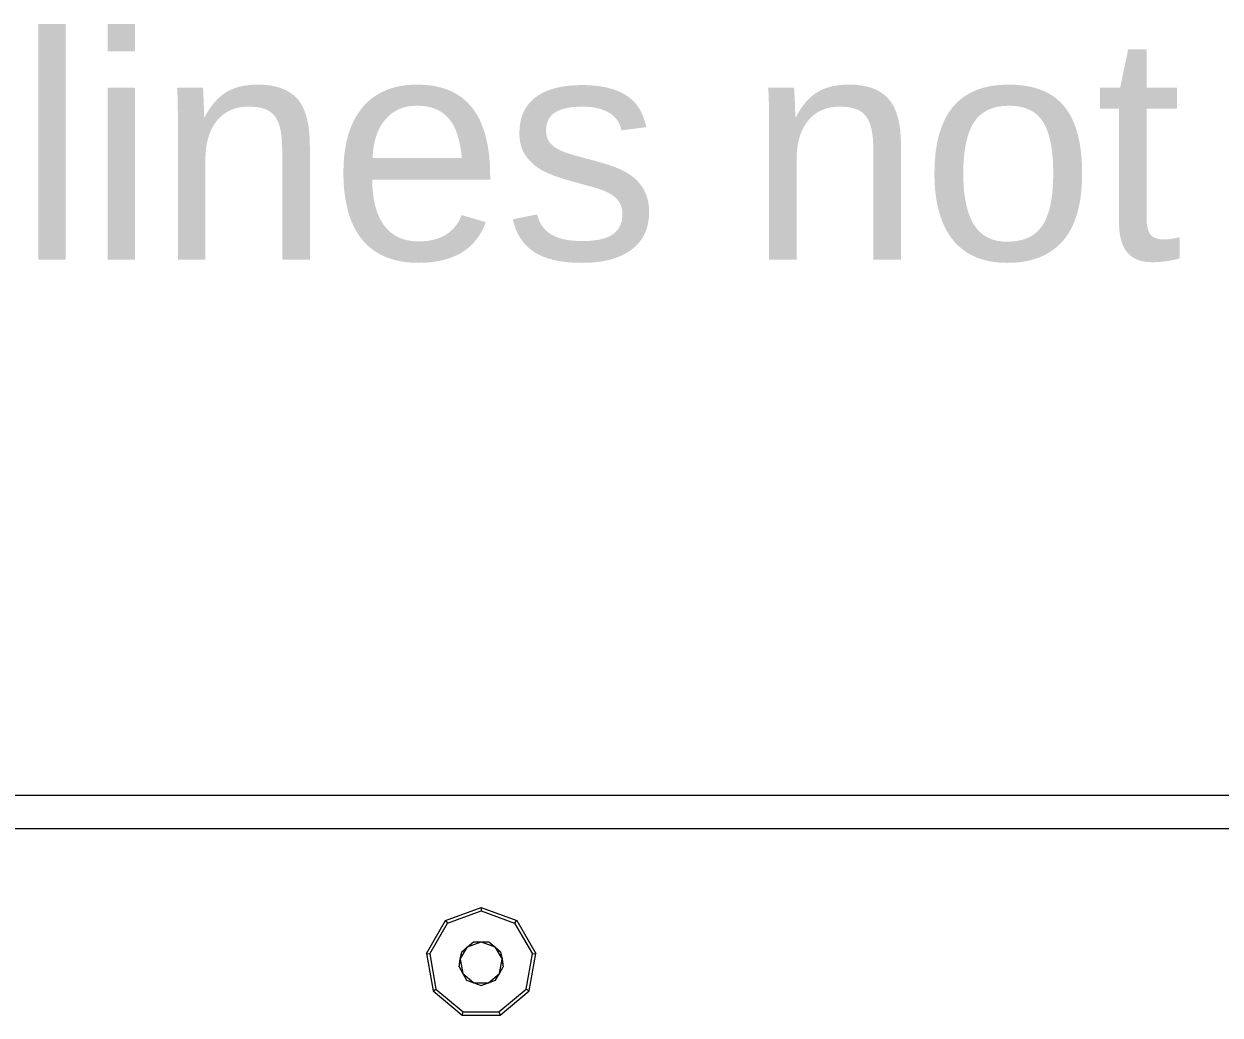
# Model space of a CAD drawing. Header units: millimetres. Extents: x 0 to 1729, y -270 to 583.
# Drawn here: x 253.7 to 360.5, y 408.3 to 496.9 of the extents above; entities that cross this region are included whole.
import ezdxf

# ---------------------------------------------------------------- set-up
doc = ezdxf.new("R2010")
doc.units = ezdxf.units.MM
doc.layers.add('OUTLINE', color=7, linetype='Continuous')
doc.layers.add('TITLE', color=7, linetype='Continuous')
doc.styles.add('ARIAL', font='arial.ttf')

msp = doc.modelspace()

# ---------------------------------------------------------------- linework, layer by layer
at = {"layer": 'OUTLINE', "lineweight": 13}
for p, q in [((6, 428), (1142, 428)), ((6, 425), (1142, 425)), ((291.31, 416.8), (294.5, 417.96)), ((294.5, 417.96), (294.5, 417.65)), ((294.5, 417.96), (297.69, 416.8)), ((289.62, 413.86), (291.31, 416.8)), ((291.31, 416.8), (291.51, 416.56)), ((291.51, 416.56), (294.5, 417.65)), ((294.5, 417.65), (297.49, 416.56)), ((297.49, 416.56), (297.69, 416.8)), ((297.69, 416.8), (299.38, 413.86)), ((289.92, 413.81), (291.51, 416.56)), ((297.49, 416.56), (299.08, 413.81)), ((292.77, 414), (293.82, 414.88)), ((293.28, 414.45), (294.5, 414.9)), ((293.28, 414.45), (293.82, 414.88)), ((293.82, 414.88), (294.5, 414.9)), ((293.82, 414.88), (295.18, 414.88)), ((294.5, 414.9), (295.18, 414.88)), ((294.5, 414.9), (295.72, 414.45)), ((295.18, 414.88), (295.72, 414.45)), ((295.18, 414.88), (296.23, 414)), ((289.62, 413.86), (289.92, 413.81)), ((289.62, 413.86), (290.21, 410.52)), ((289.92, 413.81), (290.47, 410.67)), ((292.53, 412.65), (292.77, 414)), ((292.63, 413.33), (293.28, 414.45)), ((292.63, 413.33), (292.77, 414)), ((292.77, 414), (293.28, 414.45)), ((295.72, 414.45), (296.23, 414)), ((295.72, 414.45), (296.37, 413.33)), ((296.23, 414), (296.37, 413.33)), ((296.23, 414), (296.47, 412.65)), ((298.53, 410.67), (299.08, 413.81)), ((298.79, 410.52), (299.38, 413.86)), ((299.08, 413.81), (299.38, 413.86)), ((292.53, 412.65), (292.63, 413.33)), ((292.53, 412.65), (292.86, 412.05)), ((292.53, 412.65), (293.21, 411.47)), ((292.63, 413.33), (292.86, 412.05)), ((295.79, 411.47), (296.47, 412.65)), ((296.14, 412.05), (296.37, 413.33)), ((296.14, 412.05), (296.47, 412.65)), ((296.37, 413.33), (296.47, 412.65)), ((292.86, 412.05), (293.21, 411.47)), ((292.86, 412.05), (293.85, 411.22)), ((293.21, 411.47), (293.85, 411.22)), ((293.21, 411.47), (294.5, 411)), ((294.5, 411), (295.79, 411.47)), ((295.15, 411.22), (296.14, 412.05)), ((295.15, 411.22), (295.79, 411.47)), ((295.79, 411.47), (296.14, 412.05)), ((290.21, 410.52), (290.47, 410.67)), ((290.21, 410.52), (292.8, 408.34)), ((290.47, 410.67), (292.91, 408.63)), ((293.85, 411.22), (294.5, 411)), ((293.85, 411.22), (295.15, 411.22)), ((294.5, 411), (295.15, 411.22)), ((296.09, 408.63), (298.53, 410.67)), ((296.2, 408.34), (298.79, 410.52)), ((298.53, 410.67), (298.79, 410.52)), ((292.8, 408.34), (292.91, 408.63)), ((292.8, 408.34), (296.2, 408.34)), ((292.91, 408.63), (296.09, 408.63)), ((296.09, 408.63), (296.2, 408.34))]:
    msp.add_line(p, q, dxfattribs=at)

# ---------------------------------------------------------------- texts
at = {"layer": 'TITLE', "style": 'ARIAL'}
msp.add_text('TOP VIEW  (hidden lines not removed)', height=20, dxfattribs=at).set_placement((0, 475.84))

doc.saveas('drawing.dxf')
